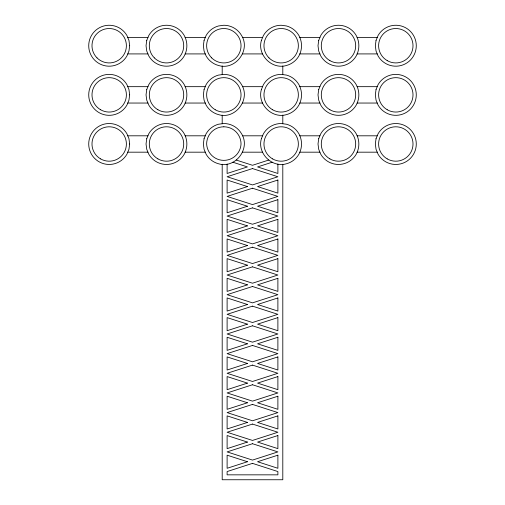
<?xml version="1.0" encoding="UTF-8"?>
<svg xmlns="http://www.w3.org/2000/svg" width="505" height="505" viewBox="0 0 505 505"><rect width="100%" height="100%" fill="white"/><g stroke="black" fill="none" stroke-linecap="round" stroke-linejoin="round"><path stroke-width="0.76" d="M268.742 160.047L252.5 165.286L236.258 160.047M272.138 162.225L257.575 166.921L277.889 173.474L277.889 164.037M127.765 37.534L147.933 37.534M185.089 37.534L205.257 37.534M242.419 37.534L262.581 37.534M299.743 37.534L319.911 37.534M357.067 37.534L377.235 37.534M127.765 53.915L147.933 53.915M185.089 53.915L205.257 53.915M242.419 53.915L262.581 53.915M299.743 53.915L319.911 53.915M357.067 53.915L377.235 53.915M127.765 86.671L147.933 86.671M185.089 86.671L205.257 86.671M242.419 86.671L262.581 86.671M299.743 86.671L319.911 86.671M357.067 86.671L377.235 86.671M127.765 103.045L147.933 103.045M185.089 103.045L205.257 103.045M242.419 103.045L262.581 103.045M299.743 103.045L319.911 103.045M357.067 103.045L377.235 103.045M127.765 135.807L147.933 135.807M185.089 135.807L205.257 135.807M242.419 135.807L262.581 135.807M299.743 135.807L319.911 135.807M357.067 135.807L377.235 135.807M127.765 152.182L147.933 152.182M185.089 152.182L205.257 152.182M242.419 152.182L262.581 152.182M299.743 152.182L319.911 152.182M357.067 152.182L377.235 152.182M232.862 162.225L247.425 166.921L227.111 173.474L227.111 164.037M282.8 65.978L282.8 74.601M282.8 115.115L282.8 123.738M282.8 164.251L282.8 479.75L222.2 479.75L222.2 164.251M222.2 65.978L222.2 74.601M222.2 115.115L222.2 123.738M129.665 45.721L128.964 51.024L126.919 55.96A20.471 20.471 0 0 1 96.032 61.408A20.471 20.471 0 0 1 96.032 30.041A20.471 20.471 0 0 1 126.919 35.489L128.964 40.425L129.665 45.721M129.665 94.858L128.964 100.154L126.919 105.097A20.471 20.471 0 0 1 96.032 110.538A20.471 20.471 0 0 1 96.032 79.178A20.471 20.471 0 0 1 126.919 84.619L128.964 89.562L129.665 94.858M129.665 143.994L128.964 149.291L126.919 154.227A20.471 20.471 0 0 1 96.032 159.675A20.471 20.471 0 0 1 96.032 128.308A20.471 20.471 0 0 1 126.919 133.756L128.964 138.692L129.665 143.994M146.74 40.425L146.04 45.721L146.74 51.024L148.786 55.96A20.471 20.471 0 0 0 184.243 55.96C187.74 49.654 187.74 41.789 184.243 35.489A20.471 20.471 0 0 0 148.786 35.489L146.74 40.425M146.74 89.562L146.04 94.858L146.74 100.154L148.786 105.097A20.471 20.471 0 0 0 184.243 105.097C187.74 98.791 187.74 90.925 184.243 84.619A20.471 20.471 0 0 0 148.786 84.619L146.74 89.562M146.74 138.692L146.04 143.994L146.74 149.291L148.786 154.227A20.471 20.471 0 0 0 184.243 154.227C187.74 147.927 187.74 140.062 184.243 133.756A20.471 20.471 0 0 0 148.786 133.756L146.74 138.692M204.064 40.425L203.364 45.721L204.064 51.024L206.109 55.96A20.471 20.471 0 0 0 218.539 65.499C235.261 70.694 250.916 50.292 241.567 35.489A20.471 20.471 0 0 0 223.835 25.25L218.539 25.951A20.471 20.471 0 0 0 206.109 35.489L204.064 40.425M204.064 89.562L203.364 94.858L204.064 100.154L206.109 105.097A20.471 20.471 0 0 0 218.539 114.635C235.261 119.83 250.916 99.428 241.567 84.619A20.471 20.471 0 0 0 223.835 74.386L218.539 75.081A20.471 20.471 0 0 0 206.109 84.619L204.064 89.562M204.064 138.692L203.364 143.994L204.064 149.291L206.109 154.227A20.471 20.471 0 0 0 218.539 163.772C235.261 168.967 250.916 148.565 241.567 133.756A20.471 20.471 0 0 0 223.835 123.523L218.539 124.217A20.471 20.471 0 0 0 206.109 133.756L204.064 138.692M261.388 40.425C257.032 54.919 271.961 69.854 286.461 65.499A20.471 20.471 0 0 0 298.891 55.96C302.394 49.654 302.394 41.789 298.891 35.489A20.471 20.471 0 0 0 286.461 25.951L281.165 25.25A20.471 20.471 0 0 0 263.433 35.489L261.388 40.425M261.388 89.562C257.032 104.055 271.961 118.991 286.461 114.635A20.471 20.471 0 0 0 298.891 105.097C302.394 98.791 302.394 90.925 298.891 84.619A20.471 20.471 0 0 0 286.461 75.081L281.165 74.386A20.471 20.471 0 0 0 263.433 84.619L261.388 89.562M261.388 138.692C257.032 153.192 271.961 168.127 286.461 163.772A20.471 20.471 0 0 0 298.891 154.227C302.394 147.927 302.394 140.062 298.891 133.756A20.471 20.471 0 0 0 286.461 124.217L281.165 123.523A20.471 20.471 0 0 0 263.433 133.756L261.388 138.692M318.712 40.425L318.011 45.721L318.712 51.024L320.757 55.96A20.471 20.471 0 0 0 356.214 55.96C359.718 49.654 359.718 41.789 356.214 35.489A20.471 20.471 0 0 0 320.757 35.489L318.712 40.425M318.712 89.562L318.011 94.858L318.712 100.154L320.757 105.097A20.471 20.471 0 0 0 356.214 105.097C359.718 98.791 359.718 90.925 356.214 84.619A20.471 20.471 0 0 0 320.757 84.619L318.712 89.562M318.712 138.692L318.011 143.994L318.712 149.291L320.757 154.227A20.471 20.471 0 0 0 356.214 154.227C359.718 147.927 359.718 140.062 356.214 133.756A20.471 20.471 0 0 0 320.757 133.756L318.712 138.692M376.036 40.425L375.335 45.721L376.036 51.024L378.081 55.96A20.471 20.471 0 0 0 408.968 61.408A20.471 20.471 0 0 0 408.968 30.041A20.471 20.471 0 0 0 378.081 35.489L376.036 40.425M376.036 89.562L375.335 94.858L376.036 100.154L378.081 105.097A20.471 20.471 0 0 0 408.968 110.538A20.471 20.471 0 0 0 408.968 79.178A20.471 20.471 0 0 0 378.081 84.619L376.036 89.562M376.036 138.692L375.335 143.994L376.036 149.291L378.081 154.227A20.471 20.471 0 0 0 408.968 159.675A20.471 20.471 0 0 0 408.968 128.308A20.471 20.471 0 0 0 378.081 133.756L376.036 138.692M252.5 168.563L227.111 176.75L252.5 184.937L277.889 176.75L252.5 168.563M247.425 186.579L227.111 193.131L227.111 180.026L247.425 186.579M252.5 188.214L227.111 196.407L252.5 204.594L277.889 196.407L252.5 188.214M277.889 180.026L257.575 186.579L277.889 193.131L277.889 180.026M247.425 206.229L227.111 212.782L227.111 199.677L247.425 206.229M252.5 207.871L227.111 216.058L252.5 224.245L277.889 216.058L252.5 207.871M277.889 199.677L257.575 206.229L277.889 212.782L277.889 199.677M247.425 225.886L227.111 232.439L227.111 219.334L247.425 225.886M252.5 227.521L227.111 235.715L252.5 243.902L277.889 235.715L252.5 227.521M277.889 219.334L257.575 225.886L277.889 232.439L277.889 219.334M247.425 245.537L227.111 252.09L227.111 238.985L247.425 245.537M252.5 247.179L227.111 255.366L252.5 263.553L277.889 255.366L252.5 247.179M277.889 238.985L257.575 245.537L277.889 252.09L277.889 238.985M247.425 265.194L227.111 271.747L227.111 258.642L247.425 265.194M252.5 266.829L227.111 275.023L252.5 283.21L277.889 275.023L252.5 266.829M277.889 258.642L257.575 265.194L277.889 271.747L277.889 258.642M247.425 284.845L227.111 291.398L227.111 278.293L247.425 284.845M252.5 286.486L227.111 294.674L252.5 302.861L277.889 294.674L252.5 286.486M277.889 278.293L257.575 284.845L277.889 291.398L277.889 278.293M247.425 304.502L227.111 311.055L227.111 297.95L247.425 304.502M252.5 306.137L227.111 314.331L252.5 322.518L277.889 314.331L252.5 306.137M277.889 297.95L257.575 304.502L277.889 311.055L277.889 297.95M247.425 324.153L227.111 330.706L227.111 317.607L247.425 324.153M252.5 325.794L227.111 333.982L252.5 342.169L277.889 333.982L252.5 325.794M277.889 317.607L257.575 324.153L277.889 330.706L277.889 317.607M247.425 343.81L227.111 350.363L227.111 337.258L247.425 343.81M252.5 345.445L227.111 353.639L252.5 361.826L277.889 353.639L252.5 345.445M277.889 337.258L257.575 343.81L277.889 350.363L277.889 337.258M247.425 363.461L227.111 370.013L227.111 356.915L247.425 363.461M252.5 365.102L227.111 373.29L252.5 381.477L277.889 373.29L252.5 365.102M277.889 356.915L257.575 363.461L277.889 370.013L277.889 356.915M247.425 383.118L227.111 389.671L227.111 376.566L247.425 383.118M252.5 384.753L227.111 392.947L252.5 401.134L277.889 392.947L252.5 384.753M277.889 376.566L257.575 383.118L277.889 389.671L277.889 376.566M247.425 402.769L227.111 409.321L227.111 396.223L247.425 402.769M252.5 404.41L227.111 412.598L252.5 420.785L277.889 412.598L252.5 404.41M277.889 396.223L257.575 402.769L277.889 409.321L277.889 396.223M247.425 422.426L227.111 428.979L227.111 415.874L247.425 422.426M252.5 424.061L227.111 432.255L252.5 440.442L277.889 432.255L252.5 424.061M277.889 415.874L257.575 422.426L277.889 428.979L277.889 415.874M247.425 442.077L227.111 448.629L227.111 435.531L247.425 442.077M252.5 443.718L227.111 451.906L252.5 460.093L277.889 451.906L252.5 443.718M277.889 435.531L257.575 442.077L277.889 448.629L277.889 435.531M247.425 461.734L227.111 468.286L227.111 455.182L247.425 461.734M252.5 463.369L227.111 471.563L227.111 474.839L277.889 474.839L277.889 471.563L252.5 463.369M277.889 455.182L257.575 461.734L277.889 468.286L277.889 455.182M97.029 57.886A17.195 17.195 0 0 0 125.802 50.172A17.195 17.195 0 0 0 104.737 29.113A17.195 17.195 0 0 0 97.029 57.886M154.353 57.886A17.195 17.195 0 0 0 183.126 50.172A17.195 17.195 0 0 0 162.061 29.113A17.195 17.195 0 0 0 154.353 57.886M100.59 109.749A17.195 17.195 0 0 0 126.389 94.858A17.195 17.195 0 0 0 100.59 79.967A17.195 17.195 0 0 0 100.59 109.749M100.59 158.886A17.195 17.195 0 0 0 126.389 143.994A17.195 17.195 0 0 0 100.59 129.097A17.195 17.195 0 0 0 100.59 158.886M157.913 109.749A17.195 17.195 0 0 0 183.713 94.858A17.195 17.195 0 0 0 157.913 79.967A17.195 17.195 0 0 0 157.913 109.749M157.913 158.886A17.195 17.195 0 0 0 183.713 143.994A17.195 17.195 0 0 0 157.913 129.097A17.195 17.195 0 0 0 157.913 158.886M211.677 57.886A17.195 17.195 0 0 0 240.449 50.172A17.195 17.195 0 0 0 219.385 29.113A17.195 17.195 0 0 0 211.677 57.886M215.237 109.749A17.195 17.195 0 0 0 241.036 94.858A17.195 17.195 0 0 0 215.237 79.967A17.195 17.195 0 0 0 215.237 109.749M272.561 109.749A17.195 17.195 0 0 0 298.36 94.858A17.195 17.195 0 0 0 272.561 79.967A17.195 17.195 0 0 0 272.561 109.749M272.561 158.886A17.195 17.195 0 0 0 298.36 143.994A17.195 17.195 0 0 0 272.561 129.097A17.195 17.195 0 0 0 272.561 158.886M329.885 158.886A17.195 17.195 0 0 0 355.684 143.994A17.195 17.195 0 0 0 329.885 129.097A17.195 17.195 0 0 0 329.885 158.886M329.885 109.749A17.195 17.195 0 0 0 355.684 94.858A17.195 17.195 0 0 0 329.885 79.967A17.195 17.195 0 0 0 329.885 109.749M329.885 60.619A17.195 17.195 0 0 0 355.684 45.721A17.195 17.195 0 0 0 329.885 30.83A17.195 17.195 0 0 0 329.885 60.619M269.001 57.886A17.195 17.195 0 0 0 297.773 50.172A17.195 17.195 0 0 0 276.708 29.113A17.195 17.195 0 0 0 269.001 57.886M223.835 126.793A17.195 17.195 0 0 0 206.64 143.994A17.221 17.221 0 0 0 223.835 160.369A17.221 17.221 0 0 0 241.036 143.994A17.195 17.195 0 0 0 223.835 126.793M387.215 158.886A17.195 17.195 0 0 0 413.008 143.994A17.195 17.195 0 0 0 387.215 129.097A17.195 17.195 0 0 0 387.215 158.886M387.215 109.749A17.195 17.195 0 0 0 413.008 94.858A17.195 17.195 0 0 0 387.215 79.967A17.195 17.195 0 0 0 387.215 109.749M387.215 60.619A17.195 17.195 0 0 0 413.008 45.721A17.195 17.195 0 0 0 387.215 30.83A17.195 17.195 0 0 0 387.215 60.619"/></g></svg>
